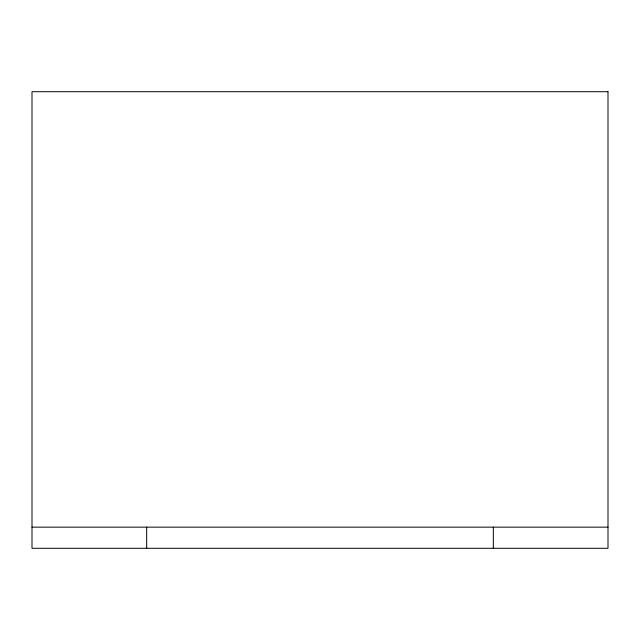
<?xml version="1.0" encoding="UTF-8"?>
<svg xmlns="http://www.w3.org/2000/svg" width="640" height="640" viewBox="0 0 640 640"><rect width="100%" height="100%" fill="white"/><g stroke="black" fill="none" stroke-linecap="round" stroke-linejoin="round"><path stroke-width="0.96" d="M32 527.152L608 527.152M493.328 527.152L493.328 548.288M146.672 527.152L146.672 548.288M608 91.712L32 91.712L32 548.288L608 548.288L608 91.712"/></g></svg>
